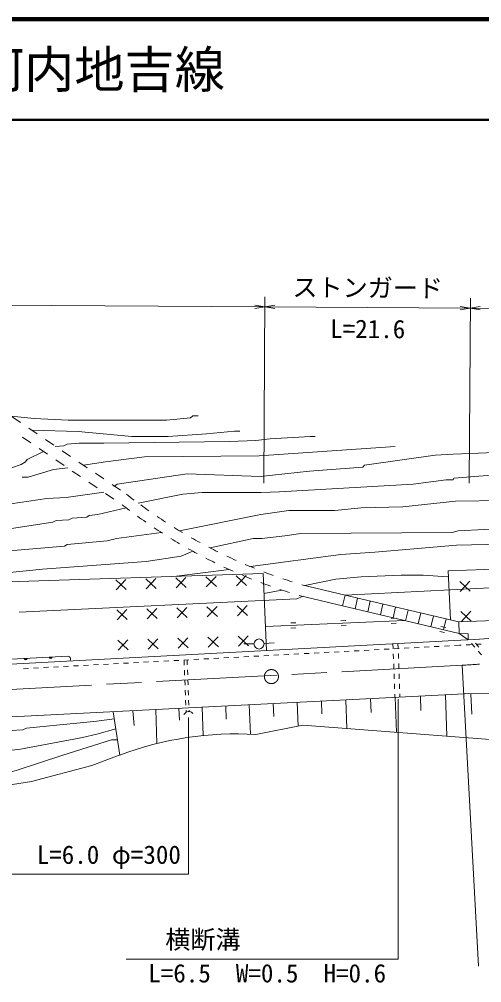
# Model space of a CAD drawing. Units: millimetres, scale not verified. Extents: x 40000 to 680000, y 20000 to 380000.
# Drawn here: x 246249 to 292321, y 284074 to 380000 of the extents above; entities that cross this region are included whole.
import ezdxf
from ezdxf.enums import TextEntityAlignment as Align

# ---------------------------------------------------------------- set-up
doc = ezdxf.new("R2010")
doc.units = ezdxf.units.MM
doc.header["$LTSCALE"] = 1000
doc.linetypes.add('CHAIN', pattern=[18.5, 12, -1.5, 3.5, -1.5])
for name, color, linetype, lineweight in [('M-BGD', 7, 'Continuous', 13), ('M-BMK', 2, 'CHAIN', 13), ('M-STR-HTXT', 7, 'Continuous', 13), ('M-TTL', 2, 'Continuous', 140), ('M-TTL-LINE', 7, 'Continuous', 50)]:
    doc.layers.add(name, color=color, linetype=linetype, lineweight=lineweight)
doc.layers.add('M-TTL-TXT', color=7, linetype='Continuous')
doc.styles.add('ＭＳ ゴシック', font='')
doc.styles.get('ＭＳ ゴシック').set_extended_font_data('MS Gothic')

# ---------------------------------------------------------------- blocks, each defined once
blk = doc.blocks.new('open_arrow')
at = {"color": 0, "linetype": 'Continuous', "lineweight": -2}
blk.add_lwpolyline([(7.5, 1.25), (0, 0), (7.5, -1.25)], dxfattribs=at)

msp = doc.modelspace()

# ---------------------------------------------------------------- linework, layer by layer
at = {"layer": 'M-BGD'}
for p, q in [((246385, 339841), (245557, 340401)), ((248041, 338719), (247213, 339280)), ((252107, 338953), (247486, 339095)), ((252107, 338953), (257455, 338469)), ((264906, 338723), (261096, 338469)), ((264906, 338723), (267700, 338977)), ((267700, 338977), (268208, 338977)), ((247394, 337828), (246566, 338389)), ((249696, 337597), (248868, 338158)), ((252206, 337792), (254661, 337792)), ((267192, 337961), (254661, 337792)), ((257455, 338469), (261096, 338469)), ((267192, 337961), (269817, 338046)), ((269817, 338046), (271256, 338215)), ((271256, 338215), (275235, 338469)), ((275235, 338469), (275743, 338469)), ((249050, 336706), (248222, 337267)), ((251352, 336475), (250524, 337036)), ((283702, 337453), (270155, 336522)), ((298095, 337030), (289459, 336691)), ((250706, 335584), (249878, 336145)), ((253008, 335353), (252180, 335914)), ((252361, 334462), (251534, 335023)), ((254663, 334231), (253836, 334792)), ((254017, 333340), (253189, 333901)), ((288782, 334151), (285480, 333728)), ((294116, 334659), (289544, 334321)), ((256319, 333109), (255491, 333670)), ((272187, 332966), (270325, 332881)), ((285480, 333728), (272187, 332966)), ((255673, 332218), (254845, 332779)), ((296317, 332119), (289713, 332035)), ((256905, 331347), (254069, 330680)), ((270325, 330680), (262208, 329074)), ((272695, 328563), (270409, 328309)), ((267150, 325230), (261903, 324537)), ((288990, 325078), (316001, 326128)), ((241241, 323849), (270540, 324825)), ((258854, 324293), (259887, 323327)), ((259853, 324326), (258887, 323293)), ((261852, 324392), (262885, 323426)), ((262852, 324426), (261886, 323393)), ((264851, 324492), (265883, 323526)), ((265850, 324526), (264884, 323493)), ((267849, 324592), (268882, 323626)), ((268848, 324625), (267882, 323593)), ((270540, 324825), (270868, 317141)), ((278699, 322663), (315645, 324496)), ((289205, 320193), (288990, 325078)), ((255876, 324174), (256888, 323227)), ((256855, 324226), (255889, 323193)), ((274404, 323695), (278699, 322663)), ((291167, 323059), (290128, 324019)), ((290167, 323020), (291128, 324058)), ((272402, 323171), (270626, 322815)), ((273898, 322311), (274535, 322574)), ((274119, 322632), (278445, 321593)), ((278448, 321592), (278699, 322663)), ((278699, 322663), (290029, 319999)), ((279704, 321297), (279956, 322367)), ((246249, 320961), (273898, 322311)), ((261952, 321394), (262985, 320428)), ((262952, 321427), (261985, 320395)), ((264950, 321494), (265983, 320528)), ((265950, 321527), (264984, 320495)), ((267949, 321594), (268981, 320628)), ((268948, 321627), (267982, 320594)), ((278445, 321593), (284611, 320143)), ((280963, 321001), (281215, 322071)), ((282223, 320705), (282474, 321775)), ((283482, 320409), (283733, 321479)), ((255955, 321195), (256988, 320228)), ((256955, 321228), (255989, 320195)), ((258954, 321294), (259986, 320328)), ((259953, 321328), (258987, 320295)), ((284741, 320113), (284992, 321183)), ((286000, 319817), (286252, 320887)), ((287259, 319521), (287511, 320591)), ((290029, 319999), (301284, 320412)), ((291283, 320061), (290245, 321022)), ((290284, 320022), (291244, 321061)), ((270766, 319529), (284611, 320143)), ((273293, 319892), (273793, 319914)), ((278288, 320113), (278788, 320135)), ((278310, 319614), (278810, 319636)), ((283283, 320334), (283783, 320357)), ((283305, 319835), (283805, 319857)), ((284611, 320143), (290071, 318860)), ((288252, 319544), (288739, 319429)), ((288518, 319225), (288770, 320295)), ((290071, 318860), (290029, 319999)), ((265050, 318496), (266083, 317529)), ((266050, 318529), (265083, 317496)), ((268049, 318595), (269081, 317629)), ((269048, 318629), (268082, 317596)), ((273315, 319392), (273815, 319414)), ((288138, 319057), (288625, 318943)), ((290965, 318808), (290071, 318860)), ((290071, 318860), (290983, 318221)), ((290965, 318808), (290983, 318221)), ((290235, 318178), (220166, 314425)), ((256055, 318196), (257088, 317230)), ((257055, 318229), (256088, 317197)), ((259054, 318296), (260086, 317330)), ((260053, 318329), (259087, 317297)), ((262052, 318396), (263085, 317430)), ((263051, 318429), (262085, 317396)), ((269632, 317809), (268632, 317827)), ((270630, 317843), (271626, 317928)), ((283477, 317816), (283495, 317317)), ((283976, 317843), (283994, 317344)), ((288096, 317563), (287597, 317536)), ((289094, 317617), (288595, 317590)), ((290093, 317670), (289594, 317643)), ((290262, 317679), (290093, 317670)), ((291312, 317845), (291642, 317469)), ((291693, 317866), (292022, 317490)), ((251114, 316584), (154960, 311433)), ((270122, 316600), (269622, 316574)), ((271120, 316654), (270621, 316627)), ((272119, 316707), (271619, 316681)), ((273117, 316761), (272618, 316734)), ((274116, 316814), (273617, 316788)), ((275114, 316868), (274615, 316841)), ((276113, 316921), (275614, 316895)), ((277112, 316975), (276612, 316948)), ((278110, 317028), (277611, 317002)), ((279109, 317082), (278609, 317055)), ((280107, 317135), (279608, 317109)), ((281106, 317189), (280607, 317162)), ((282104, 317242), (281605, 317216)), ((283103, 317296), (282604, 317269)), ((283513, 316817), (283532, 316317)), ((284102, 317349), (283602, 317322)), ((284013, 316844), (284031, 316344)), ((285100, 317403), (284601, 317376)), ((286099, 317456), (285599, 317429)), ((287097, 317510), (286598, 317483)), ((291971, 317093), (292301, 316717)), ((252147, 315638), (251648, 315611)), ((253146, 315691), (252647, 315664)), ((254144, 315745), (253645, 315718)), ((255143, 315798), (254644, 315771)), ((256142, 315852), (255642, 315825)), ((257140, 315905), (256641, 315878)), ((258139, 315959), (257639, 315932)), ((259137, 316012), (258638, 315985)), ((260136, 316066), (259637, 316039)), ((261134, 316119), (260635, 316092)), ((262133, 316172), (261634, 316146)), ((263132, 316226), (262632, 316199)), ((262668, 316201), (262687, 315702)), ((262967, 316217), (262987, 315718)), ((264130, 316279), (263631, 316253)), ((265129, 316333), (264629, 316306)), ((266127, 316386), (265628, 316360)), ((267126, 316440), (266627, 316413)), ((268124, 316493), (267625, 316467)), ((269123, 316547), (268624, 316520)), ((283550, 315818), (283568, 315318)), ((284049, 315845), (284068, 315345)), ((247155, 315370), (246655, 315343)), ((248153, 315424), (247654, 315397)), ((249152, 315477), (248652, 315450)), ((250150, 315531), (249651, 315504)), ((251149, 315584), (250649, 315557)), ((262707, 315202), (262726, 314702)), ((263006, 315218), (263026, 314718)), ((283587, 314819), (283605, 314319)), ((284086, 314845), (284104, 314346)), ((262746, 314203), (262766, 313703)), ((263046, 314219), (263065, 313719)), ((283623, 313819), (283642, 313320)), ((284123, 313846), (284141, 313346)), ((290615, 312834), (156133, 305988)), ((262785, 313203), (262805, 312704)), ((263085, 313219), (263104, 312720)), ((283660, 312820), (283672, 312488)), ((284159, 312847), (284172, 312506)), ((288709, 312737), (288858, 308622)), ((291249, 312846), (291332, 310806)), ((262824, 312204), (262844, 311705)), ((263124, 312220), (263144, 311721)), ((271547, 311863), (271594, 310586)), ((273935, 311985), (274020, 309627)), ((276357, 312108), (276403, 310839)), ((278782, 312232), (278885, 309384)), ((281243, 312357), (281293, 310970)), ((283707, 312482), (283832, 309006)), ((286206, 312610), (286258, 311166)), ((255603, 311046), (256259, 306747)), ((257567, 311152), (257711, 309679)), ((259844, 311268), (259966, 307890)), ((262154, 311385), (262196, 310215)), ((262864, 311205), (262872, 310999)), ((263163, 311221), (263169, 311066)), ((264467, 311503), (264569, 308682)), ((266813, 311622), (266861, 310313)), ((269164, 311742), (269269, 308819)), ((269820, 308792), (274491, 309720)), ((274491, 309720), (297075, 307994))]:
    msp.add_line(p, q, dxfattribs=at)
for points in [[(245450, 340474), (247719, 340247), (251105, 340078), (260927, 340078), (263297, 340332), (263551, 340501), (264059, 340501)], [(252206, 337792), (251021, 337707), (250682, 337538), (249835, 337453)], [(248677, 336958), (247041, 336183), (246872, 335929), (246449, 335675)], [(270155, 336522), (258725, 336437), (254831, 335929), (252652, 335594)], [(289459, 336691), (287681, 336607), (280654, 335591), (280485, 335421), (275151, 334998), (270240, 334490)], [(246449, 335675), (245488, 335338)], [(251088, 335325), (249666, 335167), (247126, 334405), (246533, 334405)], [(270240, 334490), (262959, 334744), (256016, 333728), (255677, 333474)], [(288782, 334151), (289459, 334151), (289544, 334321)], [(254659, 332905), (250936, 332373), (248989, 332289), (244501, 331611), (236797, 330087), (235950, 330087), (235442, 329833), (234172, 329579), (229854, 329325), (228584, 329071), (224605, 328987), (224012, 328817), (220371, 328817), (218593, 328733), (218001, 328563), (214783, 328563), (208772, 328055), (208095, 327801), (207417, 327801)], [(270325, 332881), (264483, 332881), (262535, 332712), (258101, 331825)], [(270325, 330680), (273119, 331103), (277691, 331103), (280315, 331357), (284464, 331442), (289713, 332035)], [(251529, 330341), (251190, 330172), (249920, 330087), (249581, 329918), (237667, 328101)], [(254069, 330680), (253222, 330595), (252968, 330426), (251529, 330341)], [(289967, 329071), (289375, 328902), (274304, 328817), (272695, 328563)], [(296910, 329579), (295217, 329325), (289967, 329071)], [(260419, 328891), (255931, 328309), (255000, 328055), (251021, 327717), (250767, 327547), (242443, 326839)], [(270409, 328309), (269563, 328309), (265267, 327364)], [(304615, 327971), (289798, 327632), (281670, 326955), (278283, 326701), (269269, 325510)], [(263543, 327036), (262366, 326531), (258895, 326023), (248565, 325261), (241030, 324499), (240607, 324245), (239083, 323991), (238321, 323991), (236627, 323568)], [(288951, 324499), (286496, 324669), (284295, 324669), (280315, 324499), (277775, 324245), (274685, 323627)], [(255707, 310361), (253984, 310106), (246957, 309429), (246618, 309259), (240437, 308921), (234257, 307735), (229177, 307227), (220964, 306973), (219609, 306719)], [(255864, 309337), (253984, 308836), (252545, 308497), (251698, 308328), (246364, 307312), (236543, 306211), (235442, 305957), (228499, 305449), (226891, 305195), (220710, 304941), (219694, 304603)], [(256016, 308243), (255423, 308243), (250597, 306719), (245941, 305195), (243909, 304687), (240353, 304179), (238067, 304179), (233241, 303671), (231378, 303671), (223927, 302909), (219779, 302147)], [(256185, 306719), (253476, 305703), (247465, 304095), (236035, 302317), (234934, 301893), (230193, 301131), (229346, 300877), (224266, 300369), (223335, 300115), (220033, 299861)]]:
    msp.add_lwpolyline(points, dxfattribs=at)
msp.add_circle((270132, 317800), 500, dxfattribs=at)
for centre, radius, start, end in [((289270, 373916), 52376, 231.85059, 232.94453), ((289270, 373916), 53476, 232.20819, 233.18415), ((289270, 373916), 52376, 233.81968, 234.91362), ((289270, 373916), 53476, 234.25559, 235.32702), ((289270, 373916), 52376, 236.00756, 237.1015), ((289270, 373916), 53476, 236.39846, 237.46989), ((289270, 373916), 52376, 238.19544, 239.28938), ((289270, 373916), 53476, 238.54133, 239.61277), ((289270, 373916), 52376, 240.38331, 241.47725), ((289270, 373916), 53476, 240.6842, 241.75564), ((289270, 373916), 52376, 242.57119, 243.66513), ((289270, 373916), 53476, 242.82707, 243.89851), ((289270, 373916), 52376, 244.75907, 245.85301), ((289270, 373916), 53476, 244.96995, 246.04138), ((289270, 373916), 52376, 246.94694, 248.04088), ((289270, 373916), 53476, 247.11282, 248.18425), ((289270, 373916), 52376, 249.13482, 250.22876), ((289270, 373916), 52376, 251.3227, 252.41664), ((289270, 373916), 53476, 249.25569, 250.32713), ((289270, 373916), 53476, 251.39856, 252.47), ((320848, -212750), 531811, 83.67465, 93.30006), ((320848, -212750), 531311, 93.19233, 93.24625), ((320848, -212750), 531311, 93.08449, 93.13841), ((251083, 316301), 284, 312.41717, 83.76503), ((246879, 316357), 150, 183.06615, 3.06615), ((246879, 316357), 75, 183.06615, 3.06615), ((249375, 316491), 150, 183.06615, 3.06615), ((249375, 316491), 75, 183.06615, 3.06615), ((308582, -592309), 905321, 85.5339, 91.13713), ((263132, 310539), 529, 39.34933, 153.39795), ((267883, 275643), 33205, 86.65639, 110.49226)]:
    msp.add_arc(centre, radius, start, end, dxfattribs=at)
at = {"layer": 'M-BMK'}
msp.add_line((290381, 315683), (156000, 308485), dxfattribs=at)
msp.add_circle((271368, 314553), 700, dxfattribs=at)
msp.add_arc((319777, -143377), 460000, 82.55259, 93.66388, dxfattribs=at)
at = {"layer": 'M-STR-HTXT'}
for p, q in [((130615, 352305), (270717, 351371)), ((270600, 333825), (270724, 352371)), ((291065, 333808), (291188, 352234)), ((270717, 351371), (291181, 351234)), ((291181, 351234), (346152, 350868)), ((290381, 315683), (291986, 285726))]:
    msp.add_line(p, q, dxfattribs=at)
for points in [[(284011, 312276), (284011, 286412), (256889, 286412)], [(263106, 310473), (263106, 294875), (232288, 294875)]]:
    msp.add_lwpolyline(points, dxfattribs=at)
at = {"layer": 'M-TTL'}
msp.add_line((680000, 380000), (40000, 380000), dxfattribs=at)
at = {"layer": 'M-TTL-LINE'}
msp.add_line((40000, 370000), (680000, 370000), dxfattribs=at)

# ---------------------------------------------------------------- block references
at = {"layer": 'M-STR-HTXT', "xscale": 133, "yscale": 133}
for p, rotation in [((270717, 351371), 179.6), ((270717, 351371), 359.6), ((291181, 351234), 179.6), ((291181, 351234), 359.6)]:
    msp.add_blockref('open_arrow', p, dxfattribs=dict(at, rotation=rotation))
at = {"layer": 'M-STR-HTXT', "rotation": 270}
for p in [(284011, 312276), (263106, 310473)]:
    msp.add_blockref('open_arrow', p, dxfattribs=at)

# ---------------------------------------------------------------- texts
at = {"layer": 'M-STR-HTXT', "style": 'ＭＳ ゴシック'}
for s, p in [('ストンガード', (280952, 351803)), ('L=21.6', (280952, 347709))]:
    msp.add_text(s, height=1833, rotation=359.618, dxfattribs=at).set_placement(p, align=Align.BOTTOM_CENTER)
for s, p in [('L=6.0 φ=300', (255170, 295358)), ('横断溝', (264548, 286912)), ('L=6.5  W=0.5  H=0.6', (270945, 283554))]:
    msp.add_text(s, height=1833, dxfattribs=at).set_placement(p, align=Align.BOTTOM_CENTER)
at = {"layer": 'M-TTL-TXT', "style": 'ＭＳ ゴシック'}
msp.add_text('一般県道大河内地吉線', height=3666, dxfattribs=at).set_placement((216734, 375000), align=Align.MIDDLE_LEFT)

doc.saveas('drawing.dxf')
